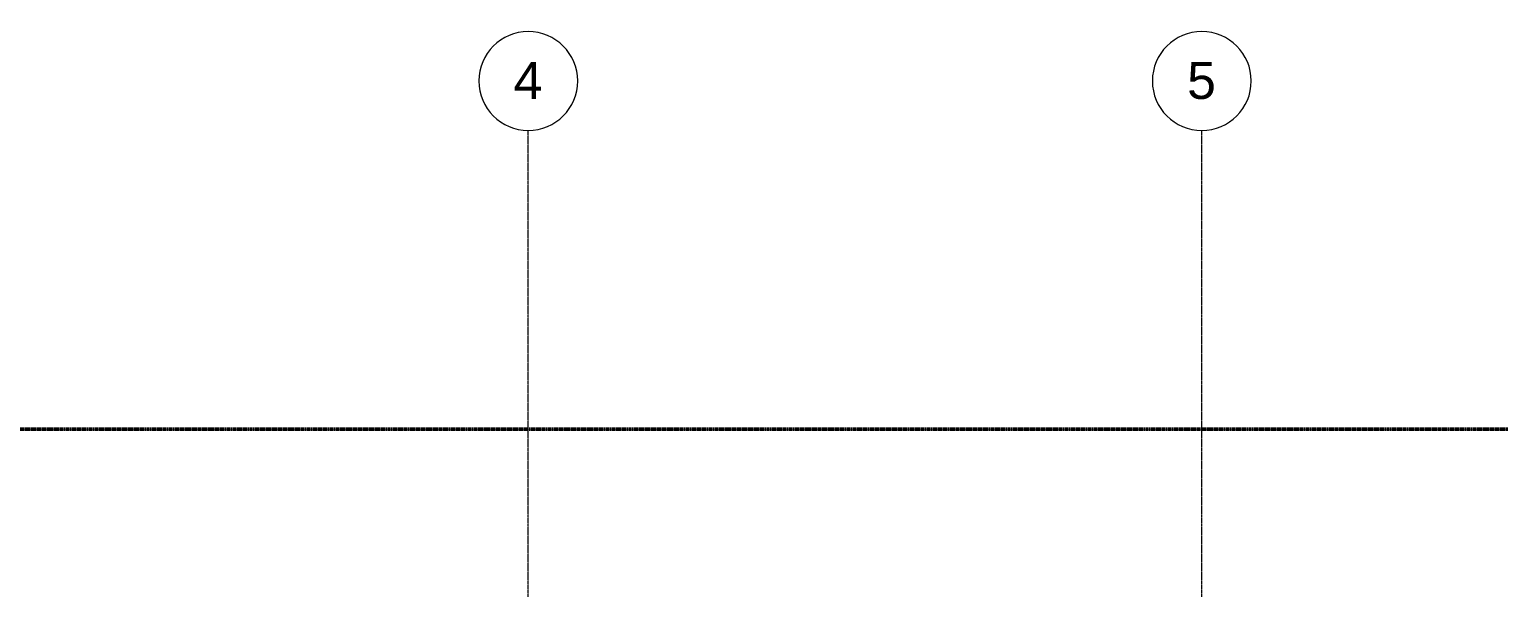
# Model space of a CAD drawing. Header units: inches. Extents: x -4235 to -464, y 9767 to 12463.
# Drawn here: x -2743 to -2029, y 12192 to 12463 of the extents above; entities that cross this region are included whole.
import ezdxf

# ---------------------------------------------------------------- set-up
doc = ezdxf.new("R2010")
doc.units = ezdxf.units.IN
doc.header["$MEASUREMENT"] = 0
doc.linetypes.add('Double Dash 3_8_', pattern=[1, 0.375, -0.125, 0.125, -0.125, 0.125, -0.125])
doc.linetypes.add('Grid Line 1_2_', pattern=[0.875, 0.5, -0.125, 0.125, -0.125])
for name, color, linetype, lineweight in [('C-PROP-LINE', 91, 'Double Dash 3_8_', 50), ('S-GRID-1', 1, 'Grid Line 1_2_', 9), ('S-GRID-IDEN', 1, 'Continuous', 9)]:
    doc.layers.add(name, color=color, linetype=linetype, lineweight=lineweight)
doc.styles.add('Arial', font='arial.ttf', dxfattribs={"height": 18})

# ---------------------------------------------------------------- blocks, each defined once
blk = doc.blocks.new('Family - ___-1878357-BACKGROUND - 3RD FLOOR')
at = {"layer": 'C-PROP-LINE'}
blk.add_line((-3989.61, 12268.69), (-629.56, 12268.69), dxfattribs=at)
blk = doc.blocks.new('Grid - Grid Head - Circle-50561-BACKGROUND - 3RD FLOOR')
at = {"layer": 'S-GRID-IDEN'}
for start, end in [(360, 180), (180, 360)]:
    blk.add_arc((0, 0), 0.25, start, end, dxfattribs=at)

msp = doc.modelspace()

# ---------------------------------------------------------------- linework, layer by layer
at = {"layer": 'S-GRID-1'}
for p, q in [((-2500.32, 9836.18), (-2500.32, 12413.74)), ((-2173.32, 9836.18), (-2173.32, 12413.74))]:
    msp.add_line(p, q, dxfattribs=at)

# ---------------------------------------------------------------- block references
at = {"layer": 'C-PROP-LINE'}
msp.add_blockref('Family - ___-1878357-BACKGROUND - 3RD FLOOR', (0, 0), dxfattribs=at)
at = {"layer": 'S-GRID-IDEN', "xscale": 95.99999999999994, "yscale": 95.99999999999994, "zscale": 95.99999999999994}
for p in [(-2500.32, 12437.74), (-2173.32, 12437.74)]:
    msp.add_blockref('Grid - Grid Head - Circle-50561-BACKGROUND - 3RD FLOOR', p, dxfattribs=at)

# ---------------------------------------------------------------- texts
at = {"layer": 'S-GRID-IDEN', "char_height": 18, "width": 16.968, "attachment_point": 1, "style": 'Arial'}
for s, insert in [('4', (-2507.45, 12447.03)), ('5', (-2180.45, 12447.03))]:
    msp.add_mtext(s, dxfattribs=dict(at, insert=insert))

doc.saveas('drawing.dxf')
